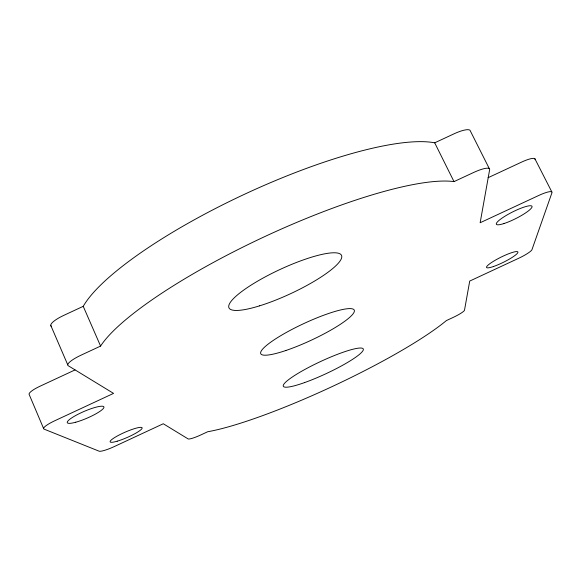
<?xml version="1.0" encoding="UTF-8"?>
<svg xmlns="http://www.w3.org/2000/svg" width="581" height="581" viewBox="0 0 581 581"><rect width="100%" height="100%" fill="white"/><g stroke="black" fill="none" stroke-linecap="round" stroke-linejoin="round"><path stroke-width="0.87" d="M489.304 168.628L469.985 130.253A18.672 4.59 -27.1 0 0 454.095 133.797L434.704 142.817A204.599 49.4 -25 0 0 245.335 193.88A204.599 49.4 -25 0 0 83.236 306.325L63.808 315.367A18.686 4.597 -22.9 0 0 51.31 326.362M100.586 346.08L81.049 355.173A18.788 4.103 -23.2 0 0 68.267 365.747L113.549 393.388L54.832 420.724A16.261 3.028 -23.1 0 0 44.105 429.141L99.119 451.183A13.799 2.208 -23.6 0 0 114.21 446.6L163.283 423.752L188.106 438.909A12.252 1.779 -24.2 0 0 200.895 434.908L207.686 431.741A151.619 23.008 -25 0 0 331.736 386.764A151.619 23.008 -25 0 0 446.382 320.581L453.165 317.429A12.245 1.772 -25.8 0 0 464.502 310.196L469.717 281.073L518.702 258.262A13.784 2.201 -26.4 0 0 531.971 249.648L551.95 192.747A16.246 3.021 -26.9 0 0 538.74 195.47L480.146 222.748L489.645 169.652A18.774 4.096 -26.9 0 0 473.5 172.542L454.001 181.613A205.696 44.098 -25 0 0 265.176 236.394A205.696 44.098 -25 0 0 100.586 346.08L83.236 306.325M75.029 369.93L40.133 386.169A16.188 3.399 -22.8 0 0 29.05 394.179L43.59 428.502M488.069 177.713L521.738 162.041A16.166 3.384 -27.2 0 1 535.065 159.673M534.898 158.766L551.827 191.926M434.704 142.817L454.001 181.613M50.729 325.302L67.745 364.803M117.224 441.19A17.459 2.84 -23.7 0 0 142.127 428.233A17.459 2.84 -23.7 0 0 119.047 435.067A17.459 2.84 -23.7 0 0 117.224 441.19M493.429 266.534A17.437 2.832 -26.3 0 0 517.882 252.466A17.437 2.832 -26.3 0 0 495.411 260.135A17.437 2.832 -26.3 0 0 493.429 266.534M503.996 223.54A19.928 3.668 -26.7 0 0 532.014 207.018A19.928 3.668 -26.7 0 0 506.581 215.231A19.928 3.668 -26.7 0 0 503.996 223.54M75.77 422.22A19.95 3.682 -23.3 0 0 103.948 407.346A19.95 3.682 -23.3 0 0 77.026 414.79A19.95 3.682 -23.3 0 0 75.77 422.22M285.888 350.496A51.586 9.114 -25 0 0 354.352 310.436A51.586 9.114 -25 0 0 282.243 334.794A51.586 9.114 -25 0 0 285.888 350.496M304.597 382.581A44.112 6.667 -25 0 0 363.343 349.181A44.112 6.667 -25 0 0 301.931 371.092A44.112 6.667 -25 0 0 304.597 382.581M259.642 305.824A62.094 13.203 -25 0 0 341.701 255.923A62.094 13.203 -25 0 0 254.369 283.078A62.094 13.203 -25 0 0 259.642 305.824"/></g></svg>
